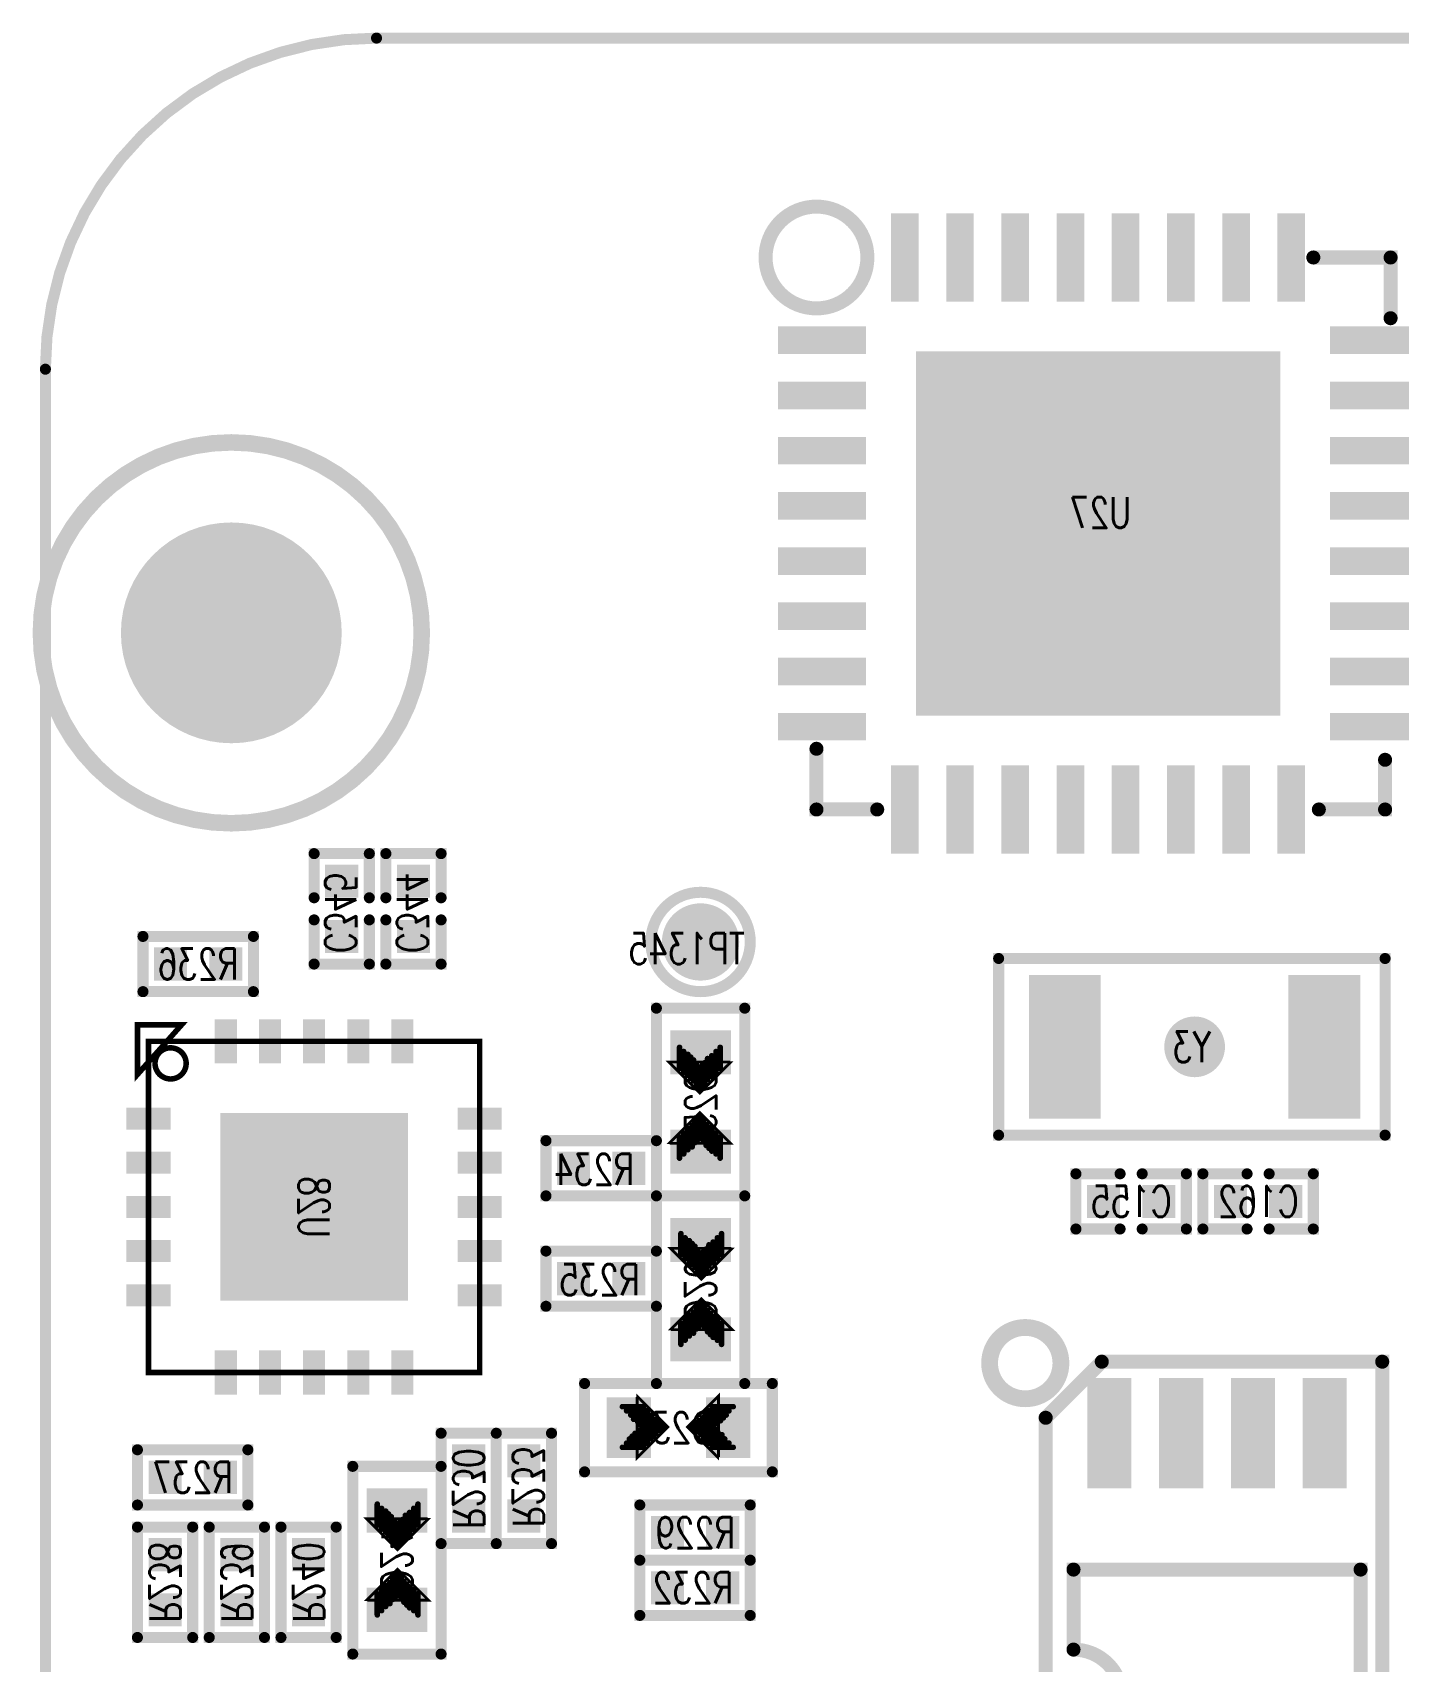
# Model space of a CAD drawing. Extents: x -52.6 to 3.6, y -24.2 to 61.8.
# Drawn here: x -52.6 to -40.23, y 46.78 to 61.54 of the extents above; entities that cross this region are included whole.
import ezdxf
from ezdxf.enums import TextEntityAlignment as Align

# ---------------------------------------------------------------- set-up
doc = ezdxf.new("R2010")
doc.units = 0
doc.linetypes.add('TRMIDX_0', pattern=[2, 1, 1])
doc.linetypes.add('TRMIDX_1', pattern=[2, 1, 1])
for name, color, linetype in [('BOARD_OUTLINE_00', 255, 'CONTINUOUS'), ('DRIL_NPLTE_THRU_01', 3, 'CONTINUOUS'), ('DRIL_NPLTE_THRU_02', 176, 'CONTINUOUS'), ('DRIL_NPLTE_THRU_03', 222, 'CONTINUOUS'), ('DRIL_NPLTE_THRU_04', 34, 'CONTINUOUS'), ('DRIL_NPLTE_THRU_05', 171, 'CONTINUOUS'), ('DRIL_NPLTE_THRU_06', 186, 'CONTINUOUS'), ('DRIL_NPLTE_THRU_07', 6, 'CONTINUOUS'), ('DRIL_NPLTE_THRU_08', 2, 'CONTINUOUS'), ('DRIL_PLTE_THRU_01', 3, 'CONTINUOUS'), ('DRIL_PLTE_THRU_02', 176, 'CONTINUOUS'), ('DRIL_PLTE_THRU_03', 222, 'CONTINUOUS'), ('DRIL_PLTE_THRU_04', 34, 'CONTINUOUS'), ('DRIL_PLTE_THRU_05', 171, 'CONTINUOUS'), ('DRIL_PLTE_THRU_06', 186, 'CONTINUOUS'), ('DRIL_PLTE_THRU_07', 6, 'CONTINUOUS'), ('DRIL_PLTE_THRU_08', 2, 'CONTINUOUS'), ('PADS_BOT', 56, 'CONTINUOUS'), ('PADS_INNER', 96, 'CONTINUOUS'), ('PADS_TOP', 96, 'CONTINUOUS'), ('PART_BOT_2DLINE_01', 5, 'CONTINUOUS'), ('PART_BOT_2DLINE_126', 254, 'CONTINUOUS'), ('PART_BOT_COPPER_01', 5, 'CONTINUOUS'), ('PART_BOT_COPPER_121', 4, 'CONTINUOUS'), ('PART_BOT_CUTOUT_01', 5, 'CONTINUOUS'), ('PART_NAME_129', 3, 'CONTINUOUS')]:
    doc.layers.add(name, color=color, linetype=linetype)
doc.styles.add('W0$04', font='simplex', dxfattribs={"width": 0.75})

# ---------------------------------------------------------------- blocks, each defined once
blk = doc.blocks.new('SMOOTH_0$1')
at = {"const_width": 0.05}
blk.add_lwpolyline([(-0.025, 0, 1), (0.025, 0, 1)], format="xyb", close=True, dxfattribs=at)
blk = doc.blocks.new('BOARD_1')
at = {"layer": 'BOARD_OUTLINE_00', "const_width": 0.1}
blk.add_lwpolyline([(2.96515, 77.63739, 0.41421356), (-0.03411, 74.63813), (-0.03411, -4.3651, 0.41421356), (2.96515, -7.36436), (52.96851, -7.36436, 0.41421356), (55.96777, -4.3651), (55.96777, 74.63813, 0.41421356), (52.96851, 77.63739)], format="xyb", close=True, dxfattribs=at)
at = {"layer": 'BOARD_OUTLINE_00'}
for p in [(2.96515, 77.63739), (-0.03411, 74.63813)]:
    blk.add_blockref('SMOOTH_0$1', p, dxfattribs=at)
blk = doc.blocks.new('PART_BODY_BOT_164')
at = {"layer": 'PART_BOT_2DLINE_126', "const_width": 0.1}
for points in [[(-0.1, 0.25), (-0.5, 0.25), (-0.5, -0.25), (-0.1, -0.25)], [(0.1, 0.25), (0.5, 0.25), (0.5, -0.25), (0.1, -0.25)]]:
    blk.add_lwpolyline(points, dxfattribs=at)
at = {"layer": 'PART_BOT_2DLINE_126'}
for p in [(-0.5, 0.25), (-0.1, 0.25), (0.1, 0.25), (0.5, 0.25), (-0.5, -0.25), (-0.1, -0.25), (0.1, -0.25), (0.5, -0.25)]:
    blk.add_blockref('SMOOTH_0$1', p, dxfattribs=at)
blk = doc.blocks.new('DRIL_HOLE_0')
blk.add_lwpolyline([(0, 0, 1), (0, 0, 1)], format="xyb", close=True)
blk = doc.blocks.new('PAD_0')
blk.add_lwpolyline([(0, 0, 1), (0, 0, 1)], format="xyb", close=True)
blk = doc.blocks.new('PAD_1')
at = {"const_width": 0.3}
blk.add_lwpolyline([(-0.15, 0), (0.15, 0)], dxfattribs=at)
blk = doc.blocks.new('STK_BOT_408')
at = {"layer": 'DRIL_NPLTE_THRU_01'}
blk.add_blockref('DRIL_HOLE_0', (0, 0), dxfattribs=at)
at = {"layer": 'DRIL_NPLTE_THRU_02'}
blk.add_blockref('DRIL_HOLE_0', (0, 0), dxfattribs=at)
at = {"layer": 'DRIL_NPLTE_THRU_03'}
blk.add_blockref('DRIL_HOLE_0', (0, 0), dxfattribs=at)
at = {"layer": 'DRIL_NPLTE_THRU_04'}
blk.add_blockref('DRIL_HOLE_0', (0, 0), dxfattribs=at)
at = {"layer": 'DRIL_NPLTE_THRU_05'}
blk.add_blockref('DRIL_HOLE_0', (0, 0), dxfattribs=at)
at = {"layer": 'DRIL_NPLTE_THRU_06'}
blk.add_blockref('DRIL_HOLE_0', (0, 0), dxfattribs=at)
at = {"layer": 'DRIL_NPLTE_THRU_07'}
blk.add_blockref('DRIL_HOLE_0', (0, 0), dxfattribs=at)
at = {"layer": 'DRIL_NPLTE_THRU_08'}
blk.add_blockref('DRIL_HOLE_0', (0, 0), dxfattribs=at)
at = {"layer": 'PADS_BOT'}
blk.add_blockref('PAD_1', (0, 0), dxfattribs=at)
at = {"layer": 'PADS_INNER'}
blk.add_blockref('PAD_0', (0, 0), dxfattribs=at)
at = {"layer": 'PADS_TOP'}
blk.add_blockref('PAD_0', (0, 0), dxfattribs=at)
blk = doc.blocks.new('SYM_BOT_9')
for name, p in [('PART_BODY_BOT_164', (0, 0)), ('STK_BOT_408', (-0.25, 0)), ('STK_BOT_408', (0.25, 0))]:
    blk.add_blockref(name, p)
blk = doc.blocks.new('PART_BOT_44')
blk.add_blockref('SYM_BOT_9', (0, 0))
at = {"layer": 'PART_NAME_129', "style": 'W0$04', "width": 0.75}
blk.add_text('C155', height=0.28, dxfattribs=at).set_placement((0, 0), align=Align.MIDDLE_CENTER)
blk = doc.blocks.new('PART_BOT_97')
blk.add_blockref('SYM_BOT_9', (0, 0))
at = {"layer": 'PART_NAME_129', "style": 'W0$04', "width": 0.75}
blk.add_text('C162', height=0.28, rotation=180, dxfattribs=at).set_placement((0, 0), align=Align.MIDDLE_CENTER)
blk = doc.blocks.new('PART_BODY_BOT_17')
at = {"layer": 'PART_BOT_COPPER_121', "const_width": 1}
blk.add_lwpolyline([(0.5, 0, 1), (-0.5, 0, 1)], format="xyb", close=True, dxfattribs=at)
at = {"layer": 'PART_BOT_CUTOUT_01', "const_width": 0.15}
blk.add_lwpolyline([(1.725, 0, 1), (-1.725, 0, 1)], format="xyb", close=True, dxfattribs=at)
blk = doc.blocks.new('PAD_15')
at = {"const_width": 0.5}
blk.add_lwpolyline([(0, -0.25, 1), (0, 0.25, 1)], format="xyb", close=True, dxfattribs=at)
blk = doc.blocks.new('STK_BOT_23')
at = {"layer": 'DRIL_PLTE_THRU_01'}
blk.add_blockref('DRIL_HOLE_0', (0, 0), dxfattribs=at)
at = {"layer": 'DRIL_PLTE_THRU_02'}
blk.add_blockref('DRIL_HOLE_0', (0, 0), dxfattribs=at)
at = {"layer": 'DRIL_PLTE_THRU_03'}
blk.add_blockref('DRIL_HOLE_0', (0, 0), dxfattribs=at)
at = {"layer": 'DRIL_PLTE_THRU_04'}
blk.add_blockref('DRIL_HOLE_0', (0, 0), dxfattribs=at)
at = {"layer": 'DRIL_PLTE_THRU_05'}
blk.add_blockref('DRIL_HOLE_0', (0, 0), dxfattribs=at)
at = {"layer": 'DRIL_PLTE_THRU_06'}
blk.add_blockref('DRIL_HOLE_0', (0, 0), dxfattribs=at)
at = {"layer": 'DRIL_PLTE_THRU_07'}
blk.add_blockref('DRIL_HOLE_0', (0, 0), dxfattribs=at)
at = {"layer": 'DRIL_PLTE_THRU_08'}
blk.add_blockref('DRIL_HOLE_0', (0, 0), dxfattribs=at)
at = {"layer": 'PADS_BOT'}
blk.add_blockref('PAD_15', (0, 0), dxfattribs=at)
at = {"layer": 'PADS_INNER'}
blk.add_blockref('PAD_0', (0, 0), dxfattribs=at)
at = {"layer": 'PADS_TOP'}
blk.add_blockref('PAD_0', (0, 0), dxfattribs=at)
blk = doc.blocks.new('SYM_BOT_23')
for name in ['PART_BODY_BOT_17', 'STK_BOT_23']:
    blk.add_blockref(name, (0, 0))
blk = doc.blocks.new('PART_BOT_288')
blk.add_blockref('SYM_BOT_23', (0, 0))
blk = doc.blocks.new('SMOOTH_0$05')
at = {"const_width": 0.025}
blk.add_lwpolyline([(-0.0125, 0, 1), (0.0125, 0, 1)], format="xyb", close=True, dxfattribs=at)
blk = doc.blocks.new('PART_BODY_BOT_21')
at = {"layer": 'PART_BOT_2DLINE_01', "const_width": 0.05}
for points in [[(-1.65, 1.6), (-1.2, 1.6), (-1.65, 1.2)], [(-1.5, 1.5), (1.5, 1.5), (1.5, -1.5), (-1.5, -1.5)]]:
    blk.add_lwpolyline(points, close=True, dxfattribs=at)
blk.add_lwpolyline([(-1.441, 1.3, 1), (-1.159, 1.3, 1)], format="xyb", close=True, dxfattribs=at)
at = {"layer": 'PART_BOT_2DLINE_01'}
for p in [(-1.65, 1.6), (-1.2, 1.6), (-1.5, 1.5), (1.5, 1.5), (-1.65, 1.2), (-1.5, -1.5), (1.5, -1.5)]:
    blk.add_blockref('SMOOTH_0$05', p, dxfattribs=at)
blk = doc.blocks.new('PAD_27')
at = {"const_width": 0.2}
blk.add_lwpolyline([(-0.2, 0), (0.2, 0)], dxfattribs=at)
blk = doc.blocks.new('STK_BOT_37')
at = {"layer": 'DRIL_PLTE_THRU_01'}
blk.add_blockref('DRIL_HOLE_0', (0, 0), dxfattribs=at)
at = {"layer": 'DRIL_PLTE_THRU_02'}
blk.add_blockref('DRIL_HOLE_0', (0, 0), dxfattribs=at)
at = {"layer": 'DRIL_PLTE_THRU_03'}
blk.add_blockref('DRIL_HOLE_0', (0, 0), dxfattribs=at)
at = {"layer": 'DRIL_PLTE_THRU_04'}
blk.add_blockref('DRIL_HOLE_0', (0, 0), dxfattribs=at)
at = {"layer": 'DRIL_PLTE_THRU_05'}
blk.add_blockref('DRIL_HOLE_0', (0, 0), dxfattribs=at)
at = {"layer": 'DRIL_PLTE_THRU_06'}
blk.add_blockref('DRIL_HOLE_0', (0, 0), dxfattribs=at)
at = {"layer": 'DRIL_PLTE_THRU_07'}
blk.add_blockref('DRIL_HOLE_0', (0, 0), dxfattribs=at)
at = {"layer": 'DRIL_PLTE_THRU_08'}
blk.add_blockref('DRIL_HOLE_0', (0, 0), dxfattribs=at)
at = {"layer": 'PADS_BOT'}
blk.add_blockref('PAD_27', (0, 0), dxfattribs=at)
at = {"layer": 'PADS_INNER'}
blk.add_blockref('PAD_0', (0, 0), dxfattribs=at)
at = {"layer": 'PADS_TOP'}
blk.add_blockref('PAD_0', (0, 0), dxfattribs=at)
blk = doc.blocks.new('STK_BOT_38')
at = {"layer": 'DRIL_PLTE_THRU_01'}
blk.add_blockref('DRIL_HOLE_0', (0, 0), dxfattribs=at)
at = {"layer": 'DRIL_PLTE_THRU_02'}
blk.add_blockref('DRIL_HOLE_0', (0, 0), dxfattribs=at)
at = {"layer": 'DRIL_PLTE_THRU_03'}
blk.add_blockref('DRIL_HOLE_0', (0, 0), dxfattribs=at)
at = {"layer": 'DRIL_PLTE_THRU_04'}
blk.add_blockref('DRIL_HOLE_0', (0, 0), dxfattribs=at)
at = {"layer": 'DRIL_PLTE_THRU_05'}
blk.add_blockref('DRIL_HOLE_0', (0, 0), dxfattribs=at)
at = {"layer": 'DRIL_PLTE_THRU_06'}
blk.add_blockref('DRIL_HOLE_0', (0, 0), dxfattribs=at)
at = {"layer": 'DRIL_PLTE_THRU_07'}
blk.add_blockref('DRIL_HOLE_0', (0, 0), dxfattribs=at)
at = {"layer": 'DRIL_PLTE_THRU_08'}
blk.add_blockref('DRIL_HOLE_0', (0, 0), dxfattribs=at)
at = {"layer": 'PADS_BOT', "rotation": 90}
blk.add_blockref('PAD_27', (0, 0), dxfattribs=at)
at = {"layer": 'PADS_INNER'}
blk.add_blockref('PAD_0', (0, 0), dxfattribs=at)
at = {"layer": 'PADS_TOP'}
blk.add_blockref('PAD_0', (0, 0), dxfattribs=at)
blk = doc.blocks.new('PAD_28')
at = {"const_width": 1.7}
blk.add_lwpolyline([(-0.85, 0), (0.85, 0)], dxfattribs=at)
blk = doc.blocks.new('STK_BOT_39')
at = {"layer": 'DRIL_PLTE_THRU_01'}
blk.add_blockref('DRIL_HOLE_0', (0, 0), dxfattribs=at)
at = {"layer": 'DRIL_PLTE_THRU_02'}
blk.add_blockref('DRIL_HOLE_0', (0, 0), dxfattribs=at)
at = {"layer": 'DRIL_PLTE_THRU_03'}
blk.add_blockref('DRIL_HOLE_0', (0, 0), dxfattribs=at)
at = {"layer": 'DRIL_PLTE_THRU_04'}
blk.add_blockref('DRIL_HOLE_0', (0, 0), dxfattribs=at)
at = {"layer": 'DRIL_PLTE_THRU_05'}
blk.add_blockref('DRIL_HOLE_0', (0, 0), dxfattribs=at)
at = {"layer": 'DRIL_PLTE_THRU_06'}
blk.add_blockref('DRIL_HOLE_0', (0, 0), dxfattribs=at)
at = {"layer": 'DRIL_PLTE_THRU_07'}
blk.add_blockref('DRIL_HOLE_0', (0, 0), dxfattribs=at)
at = {"layer": 'DRIL_PLTE_THRU_08'}
blk.add_blockref('DRIL_HOLE_0', (0, 0), dxfattribs=at)
at = {"layer": 'PADS_BOT'}
blk.add_blockref('PAD_28', (0, 0), dxfattribs=at)
at = {"layer": 'PADS_INNER'}
blk.add_blockref('PAD_0', (0, 0), dxfattribs=at)
at = {"layer": 'PADS_TOP'}
blk.add_blockref('PAD_0', (0, 0), dxfattribs=at)
blk = doc.blocks.new('SYM_BOT_36')
for name, p in [('STK_BOT_38', (-0.8, 1.5)), ('STK_BOT_38', (-0.4, 1.5)), ('STK_BOT_38', (0, 1.5)), ('STK_BOT_38', (0.4, 1.5)), ('STK_BOT_38', (0.8, 1.5)), ('PART_BODY_BOT_21', (0, 0)), ('STK_BOT_37', (-1.5, 0.8)), ('STK_BOT_37', (1.5, 0.8)), ('STK_BOT_39', (0, 0)), ('STK_BOT_37', (-1.5, 0.4)), ('STK_BOT_37', (1.5, 0.4)), ('STK_BOT_37', (-1.5, 0)), ('STK_BOT_37', (1.5, 0)), ('STK_BOT_37', (-1.5, -0.4)), ('STK_BOT_37', (1.5, -0.4)), ('STK_BOT_37', (-1.5, -0.8)), ('STK_BOT_37', (1.5, -0.8)), ('STK_BOT_38', (-0.8, -1.5)), ('STK_BOT_38', (-0.4, -1.5)), ('STK_BOT_38', (0, -1.5)), ('STK_BOT_38', (0.4, -1.5)), ('STK_BOT_38', (0.8, -1.5))]:
    blk.add_blockref(name, p)
blk = doc.blocks.new('PART_BOT_371')
blk.add_blockref('SYM_BOT_36', (0, 0))
at = {"layer": 'PART_NAME_129', "style": 'W0$04', "width": 0.75}
blk.add_text('U28', height=0.28, rotation=180, dxfattribs=at).set_placement((0, 0), align=Align.MIDDLE_CENTER)
blk = doc.blocks.new('PART_BODY_BOT_187')
at = {"layer": 'PART_BOT_2DLINE_126', "const_width": 0.1}
blk.add_lwpolyline([(-0.6, 0.8), (2.9, 0.8), (2.9, -0.8), (-0.6, -0.8)], close=True, dxfattribs=at)
at = {"layer": 'PART_BOT_2DLINE_126'}
for p in [(-0.6, 0.8), (2.9, 0.8), (-0.6, -0.8), (2.9, -0.8)]:
    blk.add_blockref('SMOOTH_0$1', p, dxfattribs=at)
blk = doc.blocks.new('PAD_25')
at = {"const_width": 0.65}
blk.add_lwpolyline([(-0.65, 0), (0.65, 0)], dxfattribs=at)
blk = doc.blocks.new('STK_BOT_475')
at = {"layer": 'DRIL_PLTE_THRU_01'}
blk.add_blockref('DRIL_HOLE_0', (0, 0), dxfattribs=at)
at = {"layer": 'DRIL_PLTE_THRU_02'}
blk.add_blockref('DRIL_HOLE_0', (0, 0), dxfattribs=at)
at = {"layer": 'DRIL_PLTE_THRU_03'}
blk.add_blockref('DRIL_HOLE_0', (0, 0), dxfattribs=at)
at = {"layer": 'DRIL_PLTE_THRU_04'}
blk.add_blockref('DRIL_HOLE_0', (0, 0), dxfattribs=at)
at = {"layer": 'DRIL_PLTE_THRU_05'}
blk.add_blockref('DRIL_HOLE_0', (0, 0), dxfattribs=at)
at = {"layer": 'DRIL_PLTE_THRU_06'}
blk.add_blockref('DRIL_HOLE_0', (0, 0), dxfattribs=at)
at = {"layer": 'DRIL_PLTE_THRU_07'}
blk.add_blockref('DRIL_HOLE_0', (0, 0), dxfattribs=at)
at = {"layer": 'DRIL_PLTE_THRU_08'}
blk.add_blockref('DRIL_HOLE_0', (0, 0), dxfattribs=at)
at = {"layer": 'PADS_BOT', "rotation": 90}
blk.add_blockref('PAD_25', (0, 0), dxfattribs=at)
at = {"layer": 'PADS_INNER'}
blk.add_blockref('PAD_0', (0, 0), dxfattribs=at)
at = {"layer": 'PADS_TOP'}
blk.add_blockref('PAD_0', (0, 0), dxfattribs=at)
blk = doc.blocks.new('PAD_26')
at = {"const_width": 0.275}
blk.add_lwpolyline([(0, -0.1375, 1), (0, 0.1375, 1)], format="xyb", close=True, dxfattribs=at)
blk = doc.blocks.new('STK_BOT_476')
at = {"layer": 'DRIL_PLTE_THRU_01'}
blk.add_blockref('DRIL_HOLE_0', (0, 0), dxfattribs=at)
at = {"layer": 'DRIL_PLTE_THRU_02'}
blk.add_blockref('DRIL_HOLE_0', (0, 0), dxfattribs=at)
at = {"layer": 'DRIL_PLTE_THRU_03'}
blk.add_blockref('DRIL_HOLE_0', (0, 0), dxfattribs=at)
at = {"layer": 'DRIL_PLTE_THRU_04'}
blk.add_blockref('DRIL_HOLE_0', (0, 0), dxfattribs=at)
at = {"layer": 'DRIL_PLTE_THRU_05'}
blk.add_blockref('DRIL_HOLE_0', (0, 0), dxfattribs=at)
at = {"layer": 'DRIL_PLTE_THRU_06'}
blk.add_blockref('DRIL_HOLE_0', (0, 0), dxfattribs=at)
at = {"layer": 'DRIL_PLTE_THRU_07'}
blk.add_blockref('DRIL_HOLE_0', (0, 0), dxfattribs=at)
at = {"layer": 'DRIL_PLTE_THRU_08'}
blk.add_blockref('DRIL_HOLE_0', (0, 0), dxfattribs=at)
at = {"layer": 'PADS_BOT'}
blk.add_blockref('PAD_26', (0, 0), dxfattribs=at)
at = {"layer": 'PADS_INNER'}
blk.add_blockref('PAD_0', (0, 0), dxfattribs=at)
at = {"layer": 'PADS_TOP'}
blk.add_blockref('PAD_0', (0, 0), dxfattribs=at)
blk = doc.blocks.new('SYM_BOT_32')
for name, p in [('STK_BOT_475', (0, 0)), ('STK_BOT_475', (2.35, 0)), ('PART_BODY_BOT_187', (0, 0)), ('STK_BOT_476', (1.175, 0))]:
    blk.add_blockref(name, p)
blk = doc.blocks.new('PART_BOT_372')
blk.add_blockref('SYM_BOT_32', (0, 0))
at = {"layer": 'PART_NAME_129', "style": 'W0$04', "width": 0.75}
blk.add_text('Y3', height=0.28, rotation=180, dxfattribs=at).set_placement((1.15, 0), align=Align.MIDDLE_CENTER)
blk = doc.blocks.new('SMOOTH_0$0254')
at = {"const_width": 0.0127}
blk.add_lwpolyline([(-0.00635, 0, 1), (0.00635, 0, 1)], format="xyb", close=True, dxfattribs=at)
blk = doc.blocks.new('SMOOTH_0$0508')
at = {"const_width": 0.0254}
blk.add_lwpolyline([(-0.0127, 0, 1), (0.0127, 0, 1)], format="xyb", close=True, dxfattribs=at)
blk = doc.blocks.new('PART_BODY_BOT_29')
at = {"layer": 'PART_BOT_2DLINE_126', "const_width": 0.1}
blk.add_lwpolyline([(0.85, -0.4), (0.85, 0.4), (-0.85, 0.4), (-0.85, -0.4)], close=True, dxfattribs=at)
at = {"layer": 'PART_BOT_COPPER_01', "linetype": 'TRMIDX_0', "const_width": 0.0254}
for points in [[(-0.3556, -0.2667), (-0.08255, 0.00635), (-0.36195, 0.28575), (-0.36195, -0.254), (-0.3556, -0.254)], [(-0.3048, -0.1651), (-0.1397, 0), (-0.31115, 0.17145), (-0.31115, -0.1524), (-0.3048, -0.1524)]]:
    blk.add_lwpolyline(points, close=True, dxfattribs=at)
at = {"layer": 'PART_BOT_COPPER_01', "linetype": 'TRMIDX_1', "const_width": 0.0254}
for points in [[(0.3683, 0.2794), (0.09525, 0.00635), (0.37465, -0.27305), (0.37465, 0.2667), (0.3683, 0.2667)], [(0.3175, 0.1778), (0.1524, 0.0127), (0.32385, -0.15875), (0.32385, 0.1651), (0.3175, 0.1651)]]:
    blk.add_lwpolyline(points, close=True, dxfattribs=at)
at = {"layer": 'PART_BOT_COPPER_01', "linetype": 'TRMIDX_0', "const_width": 0.0508}
for points in [[(-0.3048, 0.1905), (-0.4953, 0.1905)], [(-0.2667, 0.1524), (-0.4572, 0.1524)], [(-0.2413, 0.1143), (-0.4318, 0.1143)], [(-0.2159, 0.0889), (-0.4064, 0.0889)], [(-0.1905, 0.0635), (-0.381, 0.0635)], [(-0.1524, 0.0381), (-0.3429, 0.0381)], [(-0.1397, -0.0127), (-0.3302, -0.0127)], [(-0.127, 0.0127), (-0.3175, 0.0127)], [(-0.2667, -0.1397), (-0.4572, -0.1397)], [(-0.2286, -0.1016), (-0.4191, -0.1016)], [(-0.2032, -0.0635), (-0.3937, -0.0635)], [(-0.1651, -0.0381), (-0.3556, -0.0381)], [(-0.3048, -0.1778), (-0.4953, -0.1778)]]:
    blk.add_lwpolyline(points, dxfattribs=at)
at = {"layer": 'PART_BOT_COPPER_01', "linetype": 'TRMIDX_1', "const_width": 0.0508}
for points in [[(0.2794, 0.1524), (0.4699, 0.1524)], [(0.3175, 0.1905), (0.508, 0.1905)], [(0.1397, 0), (0.3302, 0)], [(0.1524, 0.0254), (0.3429, 0.0254)], [(0.1651, -0.0254), (0.3556, -0.0254)], [(0.1778, 0.0508), (0.3683, 0.0508)], [(0.2159, 0.0762), (0.4064, 0.0762)], [(0.2413, 0.1143), (0.4318, 0.1143)], [(0.2032, -0.0508), (0.3937, -0.0508)], [(0.2286, -0.0762), (0.4191, -0.0762)], [(0.254, -0.1016), (0.4445, -0.1016)], [(0.2794, -0.1397), (0.4699, -0.1397)], [(0.3175, -0.1778), (0.508, -0.1778)]]:
    blk.add_lwpolyline(points, dxfattribs=at)
at = {"layer": 'PART_BOT_2DLINE_126'}
for p in [(-0.85, 0.4), (0.85, 0.4), (-0.85, -0.4), (0.85, -0.4)]:
    blk.add_blockref('SMOOTH_0$1', p, dxfattribs=at)
at = {"layer": 'PART_BOT_COPPER_01'}
for name, p in [('SMOOTH_0$0254', (-0.36195, 0.28575)), ('SMOOTH_0$0508', (-0.4953, 0.1905)), ('SMOOTH_0$0508', (-0.4572, 0.1524)), ('SMOOTH_0$0508', (-0.3048, 0.1905)), ('SMOOTH_0$0254', (-0.31115, 0.17145)), ('SMOOTH_0$0508', (-0.2667, 0.1524)), ('SMOOTH_0$0508', (0.2794, 0.1524)), ('SMOOTH_0$0508', (0.3175, 0.1905)), ('SMOOTH_0$0254', (0.3175, 0.1778)), ('SMOOTH_0$0254', (0.3175, 0.1651)), ('SMOOTH_0$0254', (0.32385, 0.1651)), ('SMOOTH_0$0254', (0.3683, 0.2794)), ('SMOOTH_0$0254', (0.3683, 0.2667)), ('SMOOTH_0$0254', (0.37465, 0.2667)), ('SMOOTH_0$0508', (0.4699, 0.1524)), ('SMOOTH_0$0508', (0.508, 0.1905)), ('SMOOTH_0$0508', (-0.4318, 0.1143)), ('SMOOTH_0$0508', (-0.4064, 0.0889)), ('SMOOTH_0$0508', (-0.381, 0.0635)), ('SMOOTH_0$0508', (-0.3429, 0.0381)), ('SMOOTH_0$0508', (-0.3302, -0.0127)), ('SMOOTH_0$0508', (-0.3175, 0.0127)), ('SMOOTH_0$0508', (-0.2413, 0.1143)), ('SMOOTH_0$0508', (-0.2159, 0.0889)), ('SMOOTH_0$0508', (-0.1905, 0.0635)), ('SMOOTH_0$0508', (-0.1524, 0.0381)), ('SMOOTH_0$0508', (-0.1397, -0.0127)), ('SMOOTH_0$0508', (-0.127, 0.0127)), ('SMOOTH_0$0254', (-0.1397, 0)), ('SMOOTH_0$0254', (-0.08255, 0.00635)), ('SMOOTH_0$0254', (0.09525, 0.00635)), ('SMOOTH_0$0508', (0.1397, 0)), ('SMOOTH_0$0508', (0.1524, 0.0254)), ('SMOOTH_0$0254', (0.1524, 0.0127)), ('SMOOTH_0$0508', (0.1651, -0.0254)), ('SMOOTH_0$0508', (0.1778, 0.0508)), ('SMOOTH_0$0508', (0.2159, 0.0762)), ('SMOOTH_0$0508', (0.2413, 0.1143)), ('SMOOTH_0$0508', (0.3302, 0)), ('SMOOTH_0$0508', (0.3429, 0.0254)), ('SMOOTH_0$0508', (0.3556, -0.0254)), ('SMOOTH_0$0508', (0.3683, 0.0508)), ('SMOOTH_0$0508', (0.4064, 0.0762)), ('SMOOTH_0$0508', (0.4318, 0.1143)), ('SMOOTH_0$0508', (-0.4572, -0.1397)), ('SMOOTH_0$0508', (-0.4191, -0.1016)), ('SMOOTH_0$0508', (-0.3937, -0.0635)), ('SMOOTH_0$0508', (-0.3556, -0.0381)), ('SMOOTH_0$0254', (-0.31115, -0.1524)), ('SMOOTH_0$0254', (-0.3048, -0.1524)), ('SMOOTH_0$0508', (-0.2667, -0.1397)), ('SMOOTH_0$0508', (-0.2286, -0.1016)), ('SMOOTH_0$0508', (-0.2032, -0.0635)), ('SMOOTH_0$0508', (-0.1651, -0.0381)), ('SMOOTH_0$0508', (0.2032, -0.0508)), ('SMOOTH_0$0508', (0.2286, -0.0762)), ('SMOOTH_0$0508', (0.254, -0.1016)), ('SMOOTH_0$0508', (0.2794, -0.1397)), ('SMOOTH_0$0254', (0.32385, -0.15875)), ('SMOOTH_0$0508', (0.3937, -0.0508)), ('SMOOTH_0$0508', (0.4191, -0.0762)), ('SMOOTH_0$0508', (0.4445, -0.1016)), ('SMOOTH_0$0508', (0.4699, -0.1397)), ('SMOOTH_0$0508', (-0.4953, -0.1778)), ('SMOOTH_0$0254', (-0.36195, -0.254)), ('SMOOTH_0$0254', (-0.3556, -0.254)), ('SMOOTH_0$0254', (-0.3556, -0.2667)), ('SMOOTH_0$0508', (-0.3048, -0.1778)), ('SMOOTH_0$0254', (-0.3048, -0.1651)), ('SMOOTH_0$0508', (0.3175, -0.1778)), ('SMOOTH_0$0254', (0.37465, -0.27305)), ('SMOOTH_0$0508', (0.508, -0.1778))]:
    blk.add_blockref(name, p, dxfattribs=at)
blk = doc.blocks.new('PAD_23')
at = {"const_width": 0.4}
blk.add_lwpolyline([(-0.275, 0), (0.275, 0)], dxfattribs=at)
blk = doc.blocks.new('STK_BOT_121')
at = {"layer": 'DRIL_PLTE_THRU_01'}
blk.add_blockref('DRIL_HOLE_0', (0, 0), dxfattribs=at)
at = {"layer": 'DRIL_PLTE_THRU_02'}
blk.add_blockref('DRIL_HOLE_0', (0, 0), dxfattribs=at)
at = {"layer": 'DRIL_PLTE_THRU_03'}
blk.add_blockref('DRIL_HOLE_0', (0, 0), dxfattribs=at)
at = {"layer": 'DRIL_PLTE_THRU_04'}
blk.add_blockref('DRIL_HOLE_0', (0, 0), dxfattribs=at)
at = {"layer": 'DRIL_PLTE_THRU_05'}
blk.add_blockref('DRIL_HOLE_0', (0, 0), dxfattribs=at)
at = {"layer": 'DRIL_PLTE_THRU_06'}
blk.add_blockref('DRIL_HOLE_0', (0, 0), dxfattribs=at)
at = {"layer": 'DRIL_PLTE_THRU_07'}
blk.add_blockref('DRIL_HOLE_0', (0, 0), dxfattribs=at)
at = {"layer": 'DRIL_PLTE_THRU_08'}
blk.add_blockref('DRIL_HOLE_0', (0, 0), dxfattribs=at)
at = {"layer": 'PADS_BOT', "rotation": 90}
blk.add_blockref('PAD_23', (0, 0), dxfattribs=at)
at = {"layer": 'PADS_INNER'}
blk.add_blockref('PAD_0', (0, 0), dxfattribs=at)
at = {"layer": 'PADS_TOP'}
blk.add_blockref('PAD_0', (0, 0), dxfattribs=at)
blk = doc.blocks.new('SYM_BOT_22')
for name, p in [('PART_BODY_BOT_29', (0, 0)), ('STK_BOT_121', (-0.45, 0)), ('STK_BOT_121', (0.45, 0))]:
    blk.add_blockref(name, p)
blk = doc.blocks.new('PART_BOT_389')
blk.add_blockref('SYM_BOT_22', (0, 0))
at = {"layer": 'PART_NAME_129', "style": 'W0$04', "width": 0.75}
blk.add_text('D23', height=0.28, dxfattribs=at).set_placement((-0.03, 0), align=Align.MIDDLE_CENTER)
blk = doc.blocks.new('PART_BOT_391')
blk.add_blockref('SYM_BOT_22', (0, 0))
at = {"layer": 'PART_NAME_129', "style": 'W0$04', "width": 0.75}
blk.add_text('D24', height=0.28, dxfattribs=at).set_placement((0, 0), align=Align.MIDDLE_CENTER)
blk = doc.blocks.new('PART_BOT_392')
blk.add_blockref('SYM_BOT_22', (0, 0))
at = {"layer": 'PART_NAME_129', "style": 'W0$04', "width": 0.75}
blk.add_text('D25', height=0.28, dxfattribs=at).set_placement((0, 0), align=Align.MIDDLE_CENTER)
blk = doc.blocks.new('PART_BOT_394')
blk.add_blockref('SYM_BOT_22', (0, 0))
at = {"layer": 'PART_NAME_129', "style": 'W0$04', "width": 0.75}
blk.add_text('D26', height=0.28, dxfattribs=at).set_placement((0, 0), align=Align.MIDDLE_CENTER)
blk = doc.blocks.new('SMOOTH_0$127')
at = {"const_width": 0.0635}
blk.add_lwpolyline([(-0.03175, 0, 1), (0.03175, 0, 1)], format="xyb", close=True, dxfattribs=at)
blk = doc.blocks.new('PART_BODY_BOT_23')
at = {"layer": 'PART_BOT_2DLINE_01'}
for points, const_width in [([(-3.358, 1.709, 1), (-2.712, 1.709, 1)], 0.152), ([(-0.44, 1.272, 1), (0.441, 1.272), (1.165, 1.272), (1.165, -1.328), (-1.165, -1.328), (-1.165, 1.272)], 0.127)]:
    blk.add_lwpolyline(points, format="xyb", close=True, dxfattribs=dict(at, const_width=const_width))
at = {"layer": 'PART_BOT_2DLINE_01', "const_width": 0.127}
blk.add_lwpolyline([(3.048, 1.524), (-2.54, 1.524), (-3.048, 1.016), (-3.048, -1.524), (3.048, -1.524)], close=True, dxfattribs=at)
at = {"layer": 'PART_BOT_2DLINE_01'}
for p in [(-2.54, 1.524), (3.048, 1.524), (-1.165, 1.272), (-0.44, 1.272), (0.441, 1.272), (1.165, 1.272), (-3.048, 1.016), (-1.165, -1.328), (1.165, -1.328), (-3.048, -1.524), (3.048, -1.524)]:
    blk.add_blockref('SMOOTH_0$127', p, dxfattribs=at)
blk = doc.blocks.new('PAD_33')
at = {"const_width": 0.4}
blk.add_lwpolyline([(-0.5, 0), (0.5, 0)], dxfattribs=at)
blk = doc.blocks.new('STK_BOT_60')
at = {"layer": 'DRIL_PLTE_THRU_01'}
blk.add_blockref('DRIL_HOLE_0', (0, 0), dxfattribs=at)
at = {"layer": 'DRIL_PLTE_THRU_02'}
blk.add_blockref('DRIL_HOLE_0', (0, 0), dxfattribs=at)
at = {"layer": 'DRIL_PLTE_THRU_03'}
blk.add_blockref('DRIL_HOLE_0', (0, 0), dxfattribs=at)
at = {"layer": 'DRIL_PLTE_THRU_04'}
blk.add_blockref('DRIL_HOLE_0', (0, 0), dxfattribs=at)
at = {"layer": 'DRIL_PLTE_THRU_05'}
blk.add_blockref('DRIL_HOLE_0', (0, 0), dxfattribs=at)
at = {"layer": 'DRIL_PLTE_THRU_06'}
blk.add_blockref('DRIL_HOLE_0', (0, 0), dxfattribs=at)
at = {"layer": 'DRIL_PLTE_THRU_07'}
blk.add_blockref('DRIL_HOLE_0', (0, 0), dxfattribs=at)
at = {"layer": 'DRIL_PLTE_THRU_08'}
blk.add_blockref('DRIL_HOLE_0', (0, 0), dxfattribs=at)
at = {"layer": 'PADS_BOT'}
blk.add_blockref('PAD_33', (0, 0), dxfattribs=at)
at = {"layer": 'PADS_INNER'}
blk.add_blockref('PAD_0', (0, 0), dxfattribs=at)
at = {"layer": 'PADS_TOP'}
blk.add_blockref('PAD_0', (0, 0), dxfattribs=at)
blk = doc.blocks.new('SYM_BOT_49')
for name, p in [('PART_BODY_BOT_23', (0, 0)), ('STK_BOT_60', (-2.4, 0.947)), ('STK_BOT_60', (2.4, 0.947)), ('STK_BOT_60', (-2.4, 0.297)), ('STK_BOT_60', (2.4, 0.297)), ('STK_BOT_60', (-2.4, -0.353)), ('STK_BOT_60', (2.4, -0.353)), ('STK_BOT_60', (-2.4, -1.003)), ('STK_BOT_60', (2.4, -1.003))]:
    blk.add_blockref(name, p)
blk = doc.blocks.new('PART_BOT_433')
blk.add_blockref('SYM_BOT_49', (0, 0))
at = {"layer": 'PART_NAME_129', "style": 'W0$04', "width": 0.75}
blk.add_text('U6', height=0.28, rotation=90, dxfattribs=at).set_placement((-0.08, -0.2), align=Align.MIDDLE_CENTER)
blk = doc.blocks.new('PART_BODY_BOT_166')
at = {"layer": 'PART_BOT_2DLINE_126', "const_width": 0.1}
blk.add_lwpolyline([(-0.5, 0.25), (0.5, 0.25), (0.5, -0.25), (-0.5, -0.25)], close=True, dxfattribs=at)
at = {"layer": 'PART_BOT_2DLINE_126'}
for p in [(-0.5, 0.25), (0.5, 0.25), (-0.5, -0.25), (0.5, -0.25)]:
    blk.add_blockref('SMOOTH_0$1', p, dxfattribs=at)
blk = doc.blocks.new('SYM_BOT_5')
for name, p in [('PART_BODY_BOT_166', (0, 0)), ('STK_BOT_408', (-0.25, 0)), ('STK_BOT_408', (0.25, 0))]:
    blk.add_blockref(name, p)
blk = doc.blocks.new('PART_BOT_607')
blk.add_blockref('SYM_BOT_5', (0, 0))
at = {"layer": 'PART_NAME_129', "style": 'W0$04', "width": 0.75}
blk.add_text('R232', height=0.28, dxfattribs=at).set_placement((0.02, 0), align=Align.MIDDLE_CENTER)
blk = doc.blocks.new('PART_BOT_608')
blk.add_blockref('SYM_BOT_5', (0, 0))
at = {"layer": 'PART_NAME_129', "style": 'W0$04', "width": 0.75}
blk.add_text('R230', height=0.28, rotation=180, dxfattribs=at).set_placement((0, 0), align=Align.MIDDLE_CENTER)
blk = doc.blocks.new('PART_BOT_609')
blk.add_blockref('SYM_BOT_5', (0, 0))
at = {"layer": 'PART_NAME_129', "style": 'W0$04', "width": 0.75}
blk.add_text('R229', height=0.28, rotation=180, dxfattribs=at).set_placement((0, 0), align=Align.MIDDLE_CENTER)
blk = doc.blocks.new('PART_BOT_610')
blk.add_blockref('SYM_BOT_5', (0, 0))
at = {"layer": 'PART_NAME_129', "style": 'W0$04', "width": 0.75}
blk.add_text('R236', height=0.28, rotation=180, dxfattribs=at).set_placement((0, 0), align=Align.MIDDLE_CENTER)
blk = doc.blocks.new('PART_BOT_611')
blk.add_blockref('SYM_BOT_5', (0, 0))
at = {"layer": 'PART_NAME_129', "style": 'W0$04', "width": 0.75}
blk.add_text('R237', height=0.28, rotation=180, dxfattribs=at).set_placement((0, 0), align=Align.MIDDLE_CENTER)
blk = doc.blocks.new('PART_BOT_612')
blk.add_blockref('SYM_BOT_5', (0, 0))
at = {"layer": 'PART_NAME_129', "style": 'W0$04', "width": 0.75}
blk.add_text('R238', height=0.28, dxfattribs=at).set_placement((0, 0), align=Align.MIDDLE_CENTER)
blk = doc.blocks.new('PART_BOT_613')
blk.add_blockref('SYM_BOT_5', (0, 0))
at = {"layer": 'PART_NAME_129', "style": 'W0$04', "width": 0.75}
blk.add_text('R239', height=0.28, dxfattribs=at).set_placement((0, 0), align=Align.MIDDLE_CENTER)
blk = doc.blocks.new('PART_BOT_614')
blk.add_blockref('SYM_BOT_5', (0, 0))
at = {"layer": 'PART_NAME_129', "style": 'W0$04', "width": 0.75}
blk.add_text('R240', height=0.28, dxfattribs=at).set_placement((0, 0), align=Align.MIDDLE_CENTER)
blk = doc.blocks.new('PART_BOT_683')
blk.add_blockref('SYM_BOT_9', (0, 0))
at = {"layer": 'PART_NAME_129', "style": 'W0$04', "width": 0.75}
blk.add_text('C344', height=0.28, dxfattribs=at).set_placement((-0.4, -0.15))
blk = doc.blocks.new('PART_BOT_684')
blk.add_blockref('SYM_BOT_9', (0, 0))
at = {"layer": 'PART_NAME_129', "style": 'W0$04', "width": 0.75}
blk.add_text('C345', height=0.28, dxfattribs=at).set_placement((-0.4, -0.15))
blk = doc.blocks.new('PART_BODY_BOT_194')
at = {"layer": 'PART_BOT_2DLINE_01', "const_width": 0.127}
for points in [[(-2, 2.5), (-2.55, 2.5), (-2.55, 1.95)], [(2, 2.5), (2.6, 2.5), (2.6, 2.05)], [(2.65, -1.95), (2.65, -2.5), (1.95, -2.5)]]:
    blk.add_lwpolyline(points, dxfattribs=at)
blk.add_lwpolyline([(-3.011, -2.5, 1), (-2.089, -2.5, 1)], format="xyb", close=True, dxfattribs=at)
at = {"layer": 'PART_BOT_2DLINE_01'}
for p in [(-2.55, 2.5), (-2, 2.5), (2, 2.5), (2.6, 2.5), (2.6, 2.05), (-2.55, 1.95), (2.65, -1.95), (1.95, -2.5), (2.65, -2.5)]:
    blk.add_blockref('SMOOTH_0$127', p, dxfattribs=at)
blk = doc.blocks.new('PAD_49')
at = {"const_width": 0.25}
blk.add_lwpolyline([(-0.4, 0), (0.4, 0)], dxfattribs=at)
blk = doc.blocks.new('STK_BOT_496')
at = {"layer": 'DRIL_PLTE_THRU_01'}
blk.add_blockref('DRIL_HOLE_0', (0, 0), dxfattribs=at)
at = {"layer": 'DRIL_PLTE_THRU_02'}
blk.add_blockref('DRIL_HOLE_0', (0, 0), dxfattribs=at)
at = {"layer": 'DRIL_PLTE_THRU_03'}
blk.add_blockref('DRIL_HOLE_0', (0, 0), dxfattribs=at)
at = {"layer": 'DRIL_PLTE_THRU_04'}
blk.add_blockref('DRIL_HOLE_0', (0, 0), dxfattribs=at)
at = {"layer": 'DRIL_PLTE_THRU_05'}
blk.add_blockref('DRIL_HOLE_0', (0, 0), dxfattribs=at)
at = {"layer": 'DRIL_PLTE_THRU_06'}
blk.add_blockref('DRIL_HOLE_0', (0, 0), dxfattribs=at)
at = {"layer": 'DRIL_PLTE_THRU_07'}
blk.add_blockref('DRIL_HOLE_0', (0, 0), dxfattribs=at)
at = {"layer": 'DRIL_PLTE_THRU_08'}
blk.add_blockref('DRIL_HOLE_0', (0, 0), dxfattribs=at)
at = {"layer": 'PADS_BOT', "rotation": 90}
blk.add_blockref('PAD_49', (0, 0), dxfattribs=at)
at = {"layer": 'PADS_INNER'}
blk.add_blockref('PAD_0', (0, 0), dxfattribs=at)
at = {"layer": 'PADS_TOP'}
blk.add_blockref('PAD_0', (0, 0), dxfattribs=at)
blk = doc.blocks.new('STK_BOT_497')
at = {"layer": 'DRIL_PLTE_THRU_01'}
blk.add_blockref('DRIL_HOLE_0', (0, 0), dxfattribs=at)
at = {"layer": 'DRIL_PLTE_THRU_02'}
blk.add_blockref('DRIL_HOLE_0', (0, 0), dxfattribs=at)
at = {"layer": 'DRIL_PLTE_THRU_03'}
blk.add_blockref('DRIL_HOLE_0', (0, 0), dxfattribs=at)
at = {"layer": 'DRIL_PLTE_THRU_04'}
blk.add_blockref('DRIL_HOLE_0', (0, 0), dxfattribs=at)
at = {"layer": 'DRIL_PLTE_THRU_05'}
blk.add_blockref('DRIL_HOLE_0', (0, 0), dxfattribs=at)
at = {"layer": 'DRIL_PLTE_THRU_06'}
blk.add_blockref('DRIL_HOLE_0', (0, 0), dxfattribs=at)
at = {"layer": 'DRIL_PLTE_THRU_07'}
blk.add_blockref('DRIL_HOLE_0', (0, 0), dxfattribs=at)
at = {"layer": 'DRIL_PLTE_THRU_08'}
blk.add_blockref('DRIL_HOLE_0', (0, 0), dxfattribs=at)
at = {"layer": 'PADS_BOT'}
blk.add_blockref('PAD_49', (0, 0), dxfattribs=at)
at = {"layer": 'PADS_INNER'}
blk.add_blockref('PAD_0', (0, 0), dxfattribs=at)
at = {"layer": 'PADS_TOP'}
blk.add_blockref('PAD_0', (0, 0), dxfattribs=at)
blk = doc.blocks.new('PAD_50')
at = {"const_width": 3.3}
blk.add_lwpolyline([(-1.65, 0), (1.65, 0)], dxfattribs=at)
blk = doc.blocks.new('STK_BOT_498')
at = {"layer": 'DRIL_PLTE_THRU_01'}
blk.add_blockref('DRIL_HOLE_0', (0, 0), dxfattribs=at)
at = {"layer": 'DRIL_PLTE_THRU_02'}
blk.add_blockref('DRIL_HOLE_0', (0, 0), dxfattribs=at)
at = {"layer": 'DRIL_PLTE_THRU_03'}
blk.add_blockref('DRIL_HOLE_0', (0, 0), dxfattribs=at)
at = {"layer": 'DRIL_PLTE_THRU_04'}
blk.add_blockref('DRIL_HOLE_0', (0, 0), dxfattribs=at)
at = {"layer": 'DRIL_PLTE_THRU_05'}
blk.add_blockref('DRIL_HOLE_0', (0, 0), dxfattribs=at)
at = {"layer": 'DRIL_PLTE_THRU_06'}
blk.add_blockref('DRIL_HOLE_0', (0, 0), dxfattribs=at)
at = {"layer": 'DRIL_PLTE_THRU_07'}
blk.add_blockref('DRIL_HOLE_0', (0, 0), dxfattribs=at)
at = {"layer": 'DRIL_PLTE_THRU_08'}
blk.add_blockref('DRIL_HOLE_0', (0, 0), dxfattribs=at)
at = {"layer": 'PADS_BOT'}
blk.add_blockref('PAD_50', (0, 0), dxfattribs=at)
at = {"layer": 'PADS_INNER'}
blk.add_blockref('PAD_0', (0, 0), dxfattribs=at)
at = {"layer": 'PADS_TOP'}
blk.add_blockref('PAD_0', (0, 0), dxfattribs=at)
blk = doc.blocks.new('SYM_BOT_68')
for name, p in [('STK_BOT_496', (-1.75, 2.5)), ('STK_BOT_496', (-1.25, 2.5)), ('STK_BOT_496', (-0.75, 2.5)), ('STK_BOT_496', (-0.25, 2.5)), ('STK_BOT_496', (0.25, 2.5)), ('STK_BOT_496', (0.75, 2.5)), ('STK_BOT_496', (1.25, 2.5)), ('STK_BOT_496', (1.75, 2.5)), ('PART_BODY_BOT_194', (0, 0)), ('STK_BOT_497', (-2.5, 1.75)), ('STK_BOT_497', (2.5, 1.75)), ('STK_BOT_498', (0, 0)), ('STK_BOT_497', (-2.5, 1.25)), ('STK_BOT_497', (2.5, 1.25)), ('STK_BOT_497', (-2.5, 0.75)), ('STK_BOT_497', (2.5, 0.75)), ('STK_BOT_497', (-2.5, 0.25)), ('STK_BOT_497', (2.5, 0.25)), ('STK_BOT_497', (-2.5, -0.25)), ('STK_BOT_497', (2.5, -0.25)), ('STK_BOT_497', (-2.5, -0.75)), ('STK_BOT_497', (2.5, -0.75)), ('STK_BOT_497', (-2.5, -1.25)), ('STK_BOT_497', (2.5, -1.25)), ('STK_BOT_497', (-2.5, -1.75)), ('STK_BOT_497', (2.5, -1.75)), ('STK_BOT_496', (-1.75, -2.5)), ('STK_BOT_496', (-1.25, -2.5)), ('STK_BOT_496', (-0.75, -2.5)), ('STK_BOT_496', (-0.25, -2.5)), ('STK_BOT_496', (0.25, -2.5)), ('STK_BOT_496', (0.75, -2.5)), ('STK_BOT_496', (1.25, -2.5)), ('STK_BOT_496', (1.75, -2.5))]:
    blk.add_blockref(name, p)
blk = doc.blocks.new('PART_BOT_689')
blk.add_blockref('SYM_BOT_68', (0, 0))
at = {"layer": 'PART_NAME_129', "style": 'W0$04', "width": 0.75}
blk.add_text('U27', height=0.28, rotation=180, dxfattribs=at).set_placement((0.3, -0.05))
blk = doc.blocks.new('PART_BOT_703')
blk.add_blockref('SYM_BOT_5', (0, 0))
at = {"layer": 'PART_NAME_129', "style": 'W0$04', "width": 0.75}
blk.add_text('R233', height=0.28, dxfattribs=at).set_placement((-0.35, -0.1))
blk = doc.blocks.new('PART_BOT_713')
blk.add_blockref('SYM_BOT_5', (0, 0))
at = {"layer": 'PART_NAME_129', "style": 'W0$04', "width": 0.75}
blk.add_text('R234', height=0.28, rotation=180, dxfattribs=at).set_placement((0.3, 0.15))
blk = doc.blocks.new('PART_BOT_714')
blk.add_blockref('SYM_BOT_5', (0, 0))
at = {"layer": 'PART_NAME_129', "style": 'W0$04', "width": 0.75}
blk.add_text('R235', height=0.28, rotation=180, dxfattribs=at).set_placement((0.35, 0.15))
blk = doc.blocks.new('PART_BODY_BOT_14')
at = {"layer": 'PART_BOT_2DLINE_126', "const_width": 0.10008}
blk.add_lwpolyline([(0.450088, 0, 1), (-0.450088, 0, 1)], format="xyb", close=True, dxfattribs=at)
blk = doc.blocks.new('PAD_4')
at = {"const_width": 0.35}
blk.add_lwpolyline([(0, -0.175, 1), (0, 0.175, 1)], format="xyb", close=True, dxfattribs=at)
blk = doc.blocks.new('STK_BOT_12')
at = {"layer": 'DRIL_PLTE_THRU_01'}
blk.add_blockref('DRIL_HOLE_0', (0, 0), dxfattribs=at)
at = {"layer": 'DRIL_PLTE_THRU_02'}
blk.add_blockref('DRIL_HOLE_0', (0, 0), dxfattribs=at)
at = {"layer": 'DRIL_PLTE_THRU_03'}
blk.add_blockref('DRIL_HOLE_0', (0, 0), dxfattribs=at)
at = {"layer": 'DRIL_PLTE_THRU_04'}
blk.add_blockref('DRIL_HOLE_0', (0, 0), dxfattribs=at)
at = {"layer": 'DRIL_PLTE_THRU_05'}
blk.add_blockref('DRIL_HOLE_0', (0, 0), dxfattribs=at)
at = {"layer": 'DRIL_PLTE_THRU_06'}
blk.add_blockref('DRIL_HOLE_0', (0, 0), dxfattribs=at)
at = {"layer": 'DRIL_PLTE_THRU_07'}
blk.add_blockref('DRIL_HOLE_0', (0, 0), dxfattribs=at)
at = {"layer": 'DRIL_PLTE_THRU_08'}
blk.add_blockref('DRIL_HOLE_0', (0, 0), dxfattribs=at)
at = {"layer": 'PADS_BOT'}
blk.add_blockref('PAD_4', (0, 0), dxfattribs=at)
at = {"layer": 'PADS_INNER'}
blk.add_blockref('PAD_0', (0, 0), dxfattribs=at)
at = {"layer": 'PADS_TOP'}
blk.add_blockref('PAD_0', (0, 0), dxfattribs=at)
blk = doc.blocks.new('SYM_BOT_16')
for name in ['PART_BODY_BOT_14', 'STK_BOT_12']:
    blk.add_blockref(name, (0, 0))
blk = doc.blocks.new('PART_BOT_743')
blk.add_blockref('SYM_BOT_16', (0, 0))
at = {"layer": 'PART_NAME_129', "style": 'W0$04', "width": 0.75}
blk.add_text('TP1345', height=0.28, dxfattribs=at).set_placement((-0.4, -0.2))

msp = doc.modelspace()

# ---------------------------------------------------------------- block references
msp.add_blockref('BOARD_1', (-52.45, -16.15))
at = {"xscale": -1}
for name, p, rotation in [('PART_BOT_689', (-42.95, 57), -180), ('PART_BOT_684', (-49.8, 53.6), -90), ('PART_BOT_683', (-49.15, 53.6), -90), ('PART_BOT_610', (-51.1, 53.1), -180), ('PART_BOT_372', (-43.25, 52.35), -180), ('PART_BOT_371', (-50.05, 50.9), -270), ('PART_BOT_392', (-46.55, 51.85), -270), ('PART_BOT_713', (-47.45, 51.25), -180), ('PART_BOT_97', (-41.5, 50.95), -180), ('PART_BOT_394', (-46.55, 50.15), -90), ('PART_BOT_714', (-47.45, 50.25), -180), ('PART_BOT_433', (-41.9, 46.45), -270), ('PART_BOT_608', (-48.65, 48.35), -270), ('PART_BOT_703', (-48.15, 48.35), -90), ('PART_BOT_611', (-51.15, 48.45), -180), ('PART_BOT_391', (-49.3, 47.7), -90), ('PART_BOT_609', (-46.6, 47.95), -180), ('PART_BOT_612', (-51.4, 47.5), -90), ('PART_BOT_613', (-50.75, 47.5), -90), ('PART_BOT_614', (-50.1, 47.5), -90)]:
    msp.add_blockref(name, p, dxfattribs=dict(at, rotation=rotation))
for name, p in [('PART_BOT_288', (-50.8, 56.1)), ('PART_BOT_743', (-46.55, 53.3)), ('PART_BOT_44', (-42.65, 50.95)), ('PART_BOT_389', (-46.75, 48.9)), ('PART_BOT_607', (-46.6, 47.45))]:
    msp.add_blockref(name, p, dxfattribs=at)

doc.saveas('drawing.dxf')
